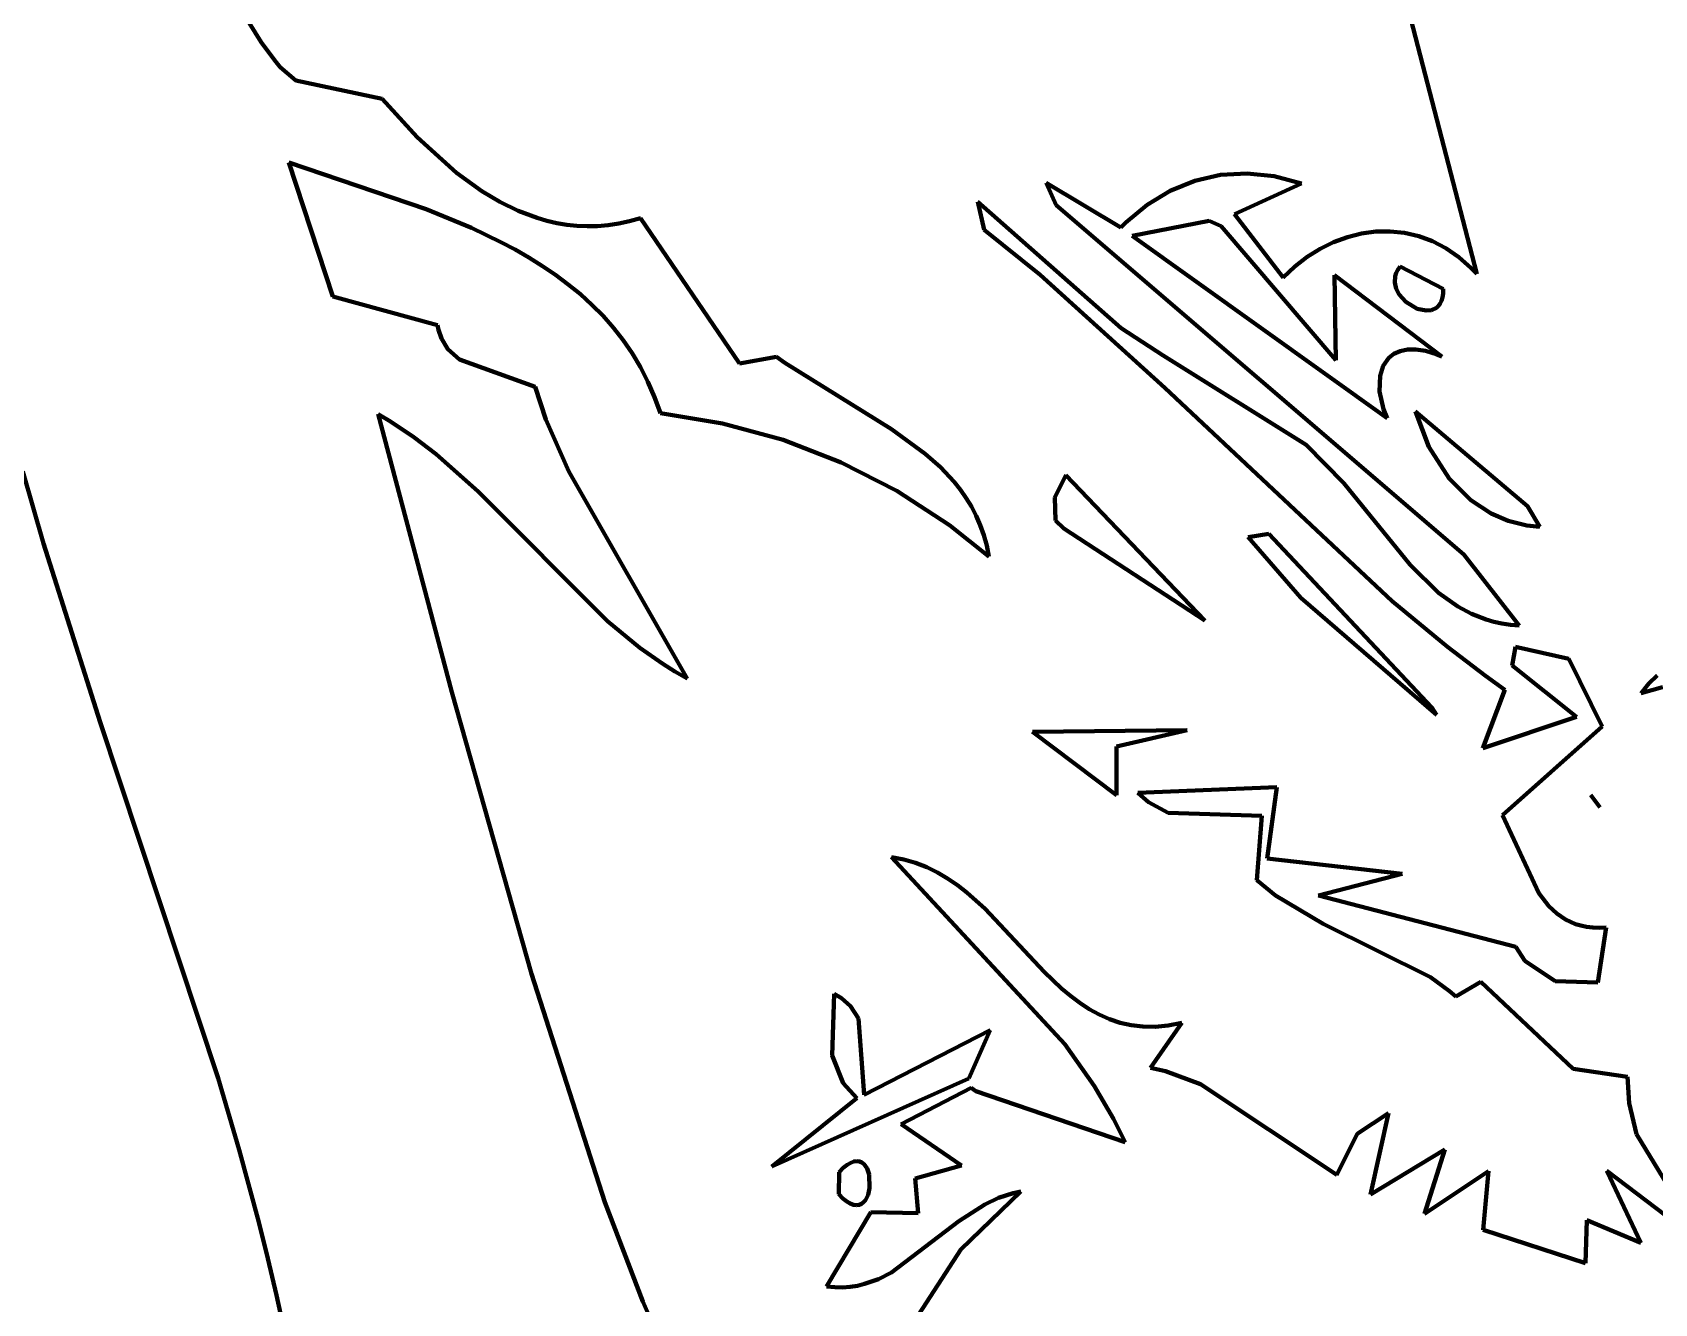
# Model space of a CAD drawing. Header units: millimetres. Extents: x 0 to 9.3, y 0 to 12.
# Drawn here: x 2.994 to 3.944, y 5.853 to 6.597 of the extents above; entities that cross this region are included whole.
import ezdxf

# ---------------------------------------------------------------- set-up
doc = ezdxf.new("R2010")
doc.units = ezdxf.units.MM
doc.layers.add('color#000000ff', color=7, linetype='CONTINUOUS', lineweight=100)
doc.layers.add('color#ffffffff', color=7, linetype='CONTINUOUS', lineweight=100)

msp = doc.modelspace()

# ---------------------------------------------------------------- linework, layer by layer
at = {"layer": 'color#000000ff'}
for p, q in [((3.83947, 6.45528), (3.68136, 7.06573)), ((3.12078, 6.60225), (3.12786, 6.59105)), ((3.12786, 6.59105), (3.13587, 6.58031)), ((3.13587, 6.58031), (3.13901, 6.5763)), ((3.13901, 6.5763), (3.14808, 6.56854)), ((3.14808, 6.56854), (3.19872, 6.55778)), ((3.19872, 6.55778), (3.21915, 6.5353)), ((3.21915, 6.5353), (3.24211, 6.5145)), ((3.22431, 6.49312), (3.14399, 6.52053)), ((3.14399, 6.52053), (3.1697, 6.44211)), ((3.24211, 6.5145), (3.25704, 6.50371)), ((3.59316, 6.49561), (3.58741, 6.50862)), ((3.58741, 6.50862), (3.63105, 6.48243)), ((3.65992, 6.50402), (3.67434, 6.50986)), ((3.67434, 6.50986), (3.68944, 6.51327)), ((3.68944, 6.51327), (3.70501, 6.51418)), ((3.73677, 6.50826), (3.69752, 6.49021)), ((3.70501, 6.51418), (3.72086, 6.51254)), ((3.72086, 6.51254), (3.73677, 6.50826)), ((3.25704, 6.50371), (3.26746, 6.4975)), ((3.26746, 6.4975), (3.27823, 6.49224)), ((3.55107, 6.48117), (3.54736, 6.49747)), ((3.54736, 6.49747), (3.63132, 6.42349)), ((3.8318, 6.29102), (3.59316, 6.49561)), ((3.63396, 6.48539), (3.64639, 6.49585)), ((3.64639, 6.49585), (3.65992, 6.50402)), ((3.25095, 6.4822), (3.22431, 6.49312)), ((3.27823, 6.49224), (3.28935, 6.48805)), ((3.28935, 6.48805), (3.29504, 6.48641)), ((3.29504, 6.48641), (3.30081, 6.48508)), ((3.33712, 6.4848), (3.34344, 6.48619)), ((3.34344, 6.48619), (3.34984, 6.48804)), ((3.34984, 6.48804), (3.40777, 6.40295)), ((3.68278, 6.48642), (3.63762, 6.47765)), ((3.68986, 6.48326), (3.68278, 6.48642)), ((3.69752, 6.49021), (3.72604, 6.45319)), ((3.26811, 6.47399), (3.25095, 6.4822)), ((3.30081, 6.48508), (3.30667, 6.48409)), ((3.30667, 6.48409), (3.3126, 6.48346)), ((3.3126, 6.48346), (3.31861, 6.4832)), ((3.31861, 6.4832), (3.32471, 6.48332)), ((3.32471, 6.48332), (3.33088, 6.48385)), ((3.33088, 6.48385), (3.33712, 6.4848)), ((3.58386, 6.4547), (3.55107, 6.48117)), ((3.63105, 6.48243), (3.63396, 6.48539)), ((3.63762, 6.47765), (3.78693, 6.3709)), ((3.75695, 6.4049), (3.68986, 6.48326)), ((3.75563, 6.47392), (3.76376, 6.47692)), ((3.76376, 6.47692), (3.77204, 6.47899)), ((3.77204, 6.47899), (3.78042, 6.4801)), ((3.78042, 6.4801), (3.78882, 6.48023)), ((3.78882, 6.48023), (3.79719, 6.47936)), ((3.79719, 6.47936), (3.80544, 6.47744)), ((3.80544, 6.47744), (3.81352, 6.47446)), ((3.27645, 6.46956), (3.26811, 6.47399)), ((3.28458, 6.46489), (3.27645, 6.46956)), ((3.74012, 6.46525), (3.74773, 6.47003)), ((3.74773, 6.47003), (3.75563, 6.47392)), ((3.81352, 6.47446), (3.82136, 6.4704)), ((3.82136, 6.4704), (3.82889, 6.46521)), ((3.2925, 6.45995), (3.28458, 6.46489)), ((3.30017, 6.45473), (3.2925, 6.45995)), ((3.72604, 6.45319), (3.73287, 6.45963)), ((3.73287, 6.45963), (3.74012, 6.46525)), ((3.79321, 6.45775), (3.79227, 6.45587)), ((3.79452, 6.45961), (3.79321, 6.45775)), ((3.81975, 6.4465), (3.79452, 6.45961)), ((3.82889, 6.46521), (3.83605, 6.45888)), ((3.83605, 6.45888), (3.83947, 6.45528)), ((3.30757, 6.44922), (3.30017, 6.45473)), ((3.31468, 6.44339), (3.30757, 6.44922)), ((3.65675, 6.38871), (3.58386, 6.4547)), ((3.81908, 6.407), (3.7562, 6.45462)), ((3.7562, 6.45462), (3.75695, 6.4049)), ((3.79168, 6.45398), (3.79143, 6.45025)), ((3.79143, 6.45025), (3.79228, 6.44664)), ((3.79227, 6.45587), (3.79168, 6.45398)), ((3.1697, 6.44211), (3.23109, 6.42531)), ((3.32147, 6.43722), (3.31468, 6.44339)), ((3.79228, 6.44664), (3.79404, 6.44328)), ((3.79404, 6.44328), (3.79797, 6.43892)), ((3.79797, 6.43892), (3.80462, 6.43495)), ((3.818, 6.43791), (3.8188, 6.43957)), ((3.8188, 6.43957), (3.81938, 6.44155)), ((3.81938, 6.44155), (3.8197, 6.44385)), ((3.8197, 6.44385), (3.81975, 6.4465)), ((3.32792, 6.43071), (3.32147, 6.43722)), ((3.33401, 6.42382), (3.32792, 6.43071)), ((3.80462, 6.43495), (3.80982, 6.43383)), ((3.80982, 6.43383), (3.81303, 6.43416)), ((3.81303, 6.43416), (3.81583, 6.43549)), ((3.81583, 6.43549), (3.817, 6.43656)), ((3.817, 6.43656), (3.818, 6.43791)), ((3.23109, 6.42531), (3.23167, 6.42254)), ((3.23167, 6.42254), (3.23336, 6.41756)), ((3.33971, 6.41655), (3.33401, 6.42382)), ((3.63132, 6.42349), (3.6559, 6.40762)), ((3.23336, 6.41756), (3.23709, 6.41137)), ((3.23709, 6.41137), (3.24391, 6.40514)), ((3.345, 6.40887), (3.33971, 6.41655)), ((3.79089, 6.40852), (3.79454, 6.41018)), ((3.79454, 6.41018), (3.79883, 6.41107)), ((3.79883, 6.41107), (3.80379, 6.4111)), ((3.80379, 6.4111), (3.8094, 6.41022)), ((3.8094, 6.41022), (3.81569, 6.40833)), ((3.24391, 6.40514), (3.28817, 6.38916)), ((3.34985, 6.40076), (3.345, 6.40887)), ((3.35425, 6.39221), (3.34985, 6.40076)), ((3.40777, 6.40295), (3.42958, 6.40674)), ((3.42958, 6.40674), (3.4343, 6.40324)), ((3.4343, 6.40324), (3.4969, 6.36438)), ((3.6559, 6.40762), (3.73947, 6.35523)), ((3.78279, 6.39561), (3.78463, 6.40147)), ((3.78463, 6.40147), (3.7879, 6.40616)), ((3.7879, 6.40616), (3.79089, 6.40852)), ((3.81569, 6.40833), (3.81908, 6.407)), ((3.35816, 6.38321), (3.35425, 6.39221)), ((3.78257, 6.38643), (3.78279, 6.39561)), ((3.28817, 6.38916), (3.29443, 6.3701)), ((3.36157, 6.37372), (3.35816, 6.38321)), ((3.78992, 6.26386), (3.65675, 6.38871)), ((3.78485, 6.37621), (3.78257, 6.38643)), ((3.20343, 6.36894), (3.19623, 6.37315)), ((3.19623, 6.37315), (3.23951, 6.21058)), ((3.39797, 6.36776), (3.36157, 6.37372)), ((3.78693, 6.3709), (3.78485, 6.37621)), ((3.80353, 6.37479), (3.81143, 6.35412)), ((3.86914, 6.3193), (3.80353, 6.37479)), ((3.21723, 6.3598), (3.20343, 6.36894)), ((3.29443, 6.3701), (3.30783, 6.33975)), ((3.43332, 6.35813), (3.39797, 6.36776)), ((3.4969, 6.36438), (3.51658, 6.35008)), ((3.23032, 6.34982), (3.21723, 6.3598)), ((3.46739, 6.34495), (3.43332, 6.35813)), ((3.73947, 6.35523), (3.76152, 6.33278)), ((3.81143, 6.35412), (3.82323, 6.33562)), ((3.25487, 6.32796), (3.23032, 6.34982)), ((3.49993, 6.32832), (3.46739, 6.34495)), ((3.51658, 6.35008), (3.52547, 6.34214)), ((3.00029, 6.29743), (2.98829, 6.33961)), ((3.30783, 6.33975), (3.37725, 6.21847)), ((3.52547, 6.34214), (3.5335, 6.33353)), ((3.59251, 6.32438), (3.59893, 6.33748)), ((3.59893, 6.33748), (3.6803, 6.25236)), ((3.82323, 6.33562), (3.83591, 6.32287)), ((3.33048, 6.2521), (3.25487, 6.32796)), ((3.53069, 6.30832), (3.49993, 6.32832)), ((3.5335, 6.33353), (3.53715, 6.32894)), ((3.53715, 6.32894), (3.54052, 6.32413)), ((3.76152, 6.33278), (3.8004, 6.28507)), ((3.54052, 6.32413), (3.5436, 6.31909)), ((3.5436, 6.31909), (3.54636, 6.31381)), ((3.59274, 6.31091), (3.59251, 6.32438)), ((3.83591, 6.32287), (3.84785, 6.31501)), ((3.84785, 6.31501), (3.85783, 6.31076)), ((3.87632, 6.3073), (3.86914, 6.3193)), ((3.55386, 6.28998), (3.53069, 6.30832)), ((3.54636, 6.31381), (3.54879, 6.30828)), ((3.54879, 6.30828), (3.55086, 6.30247)), ((3.59769, 6.30637), (3.59274, 6.31091)), ((3.6803, 6.25236), (3.59769, 6.30637)), ((3.85783, 6.31076), (3.86865, 6.3081)), ((3.86865, 6.3081), (3.87632, 6.3073)), ((3.03353, 6.19289), (3.00029, 6.29743)), ((3.55086, 6.30247), (3.55256, 6.29638)), ((3.55256, 6.29638), (3.55386, 6.28998)), ((3.70551, 6.30133), (3.71777, 6.30327)), ((3.73652, 6.26566), (3.70551, 6.30133)), ((3.71777, 6.30327), (3.81312, 6.20144)), ((3.86416, 6.24961), (3.8318, 6.29102)), ((3.8004, 6.28507), (3.8171, 6.26871)), ((3.8171, 6.26871), (3.82827, 6.26071)), ((3.81579, 6.19718), (3.73652, 6.26566)), ((3.82231, 6.2371), (3.78992, 6.26386)), ((3.82827, 6.26071), (3.83632, 6.25638)), ((3.34951, 6.23648), (3.33048, 6.2521)), ((3.83632, 6.25638), (3.84495, 6.25301)), ((3.84495, 6.25301), (3.84949, 6.25172)), ((3.84949, 6.25172), (3.8542, 6.25071)), ((3.8542, 6.25071), (3.85909, 6.25)), ((3.85909, 6.25), (3.86416, 6.24961)), ((3.36299, 6.22702), (3.34951, 6.23648)), ((3.84458, 6.22009), (3.82231, 6.2371)), ((3.8621, 6.23706), (3.86018, 6.2262)), ((3.89339, 6.22995), (3.8621, 6.23706)), ((3.9129, 6.19032), (3.89339, 6.22995)), ((3.37001, 6.22262), (3.36299, 6.22702)), ((3.37725, 6.21847), (3.37001, 6.22262)), ((3.85595, 6.21187), (3.84458, 6.22009)), ((3.86018, 6.2262), (3.89778, 6.19614)), ((3.94506, 6.22021), (3.9401, 6.2155)), ((3.23951, 6.21058), (3.28602, 6.04557)), ((3.84304, 6.17778), (3.85595, 6.21187)), ((3.9401, 6.2155), (3.93559, 6.20994)), ((3.93559, 6.20994), (3.94822, 6.21339)), ((3.81312, 6.20144), (3.81579, 6.19718)), ((3.10259, 5.9846), (3.03353, 6.19289)), ((3.89778, 6.19614), (3.84304, 6.17778)), ((3.57929, 6.18733), (3.66987, 6.18818)), ((3.62859, 6.15015), (3.57929, 6.18733)), ((3.66987, 6.18818), (3.62858, 6.17866)), ((3.85448, 6.13851), (3.9129, 6.19032)), ((3.62858, 6.17866), (3.62859, 6.15015)), ((3.64094, 6.15166), (3.72235, 6.15485)), ((3.72235, 6.15485), (3.71672, 6.11309)), ((3.6473, 6.14607), (3.64094, 6.15166)), ((3.65886, 6.13997), (3.6473, 6.14607)), ((3.90624, 6.15019), (3.91142, 6.14325)), ((3.91142, 6.14325), (3.90624, 6.15019)), ((3.71366, 6.13811), (3.65886, 6.13997)), ((3.71076, 6.10056), (3.71366, 6.13811)), ((3.87586, 6.09293), (3.85448, 6.13851)), ((3.59832, 6.00445), (3.49685, 6.11396)), ((3.49685, 6.11396), (3.50403, 6.11264)), ((3.50403, 6.11264), (3.51088, 6.11067)), ((3.51088, 6.11067), (3.51741, 6.10812)), ((3.51741, 6.10812), (3.52366, 6.10504)), ((3.71672, 6.11309), (3.79581, 6.10411)), ((3.52366, 6.10504), (3.52965, 6.10149)), ((3.52965, 6.10149), (3.53541, 6.09751)), ((3.53541, 6.09751), (3.54096, 6.09317)), ((3.72159, 6.09145), (3.71076, 6.10056)), ((3.79581, 6.10411), (3.74672, 6.09158)), ((3.54096, 6.09317), (3.55156, 6.08362)), ((3.7496, 6.07489), (3.72159, 6.09145)), ((3.74672, 6.09158), (3.86234, 6.0615)), ((3.88171, 6.08531), (3.87586, 6.09293)), ((3.55156, 6.08362), (3.58626, 6.0468)), ((3.88624, 6.08101), (3.88171, 6.08531)), ((3.89138, 6.07746), (3.88624, 6.08101)), ((3.81226, 6.04379), (3.7496, 6.07489)), ((3.89719, 6.0748), (3.89138, 6.07746)), ((3.90038, 6.07384), (3.89719, 6.0748)), ((3.90377, 6.07314), (3.90038, 6.07384)), ((3.90737, 6.07271), (3.90377, 6.07314)), ((3.91119, 6.07259), (3.90737, 6.07271)), ((3.91025, 6.04052), (3.91524, 6.07277)), ((3.91524, 6.07277), (3.91119, 6.07259)), ((3.86234, 6.0615), (3.86766, 6.05327)), ((3.86766, 6.05327), (3.88542, 6.04136)), ((3.28602, 6.04557), (3.3289, 5.91205)), ((3.58626, 6.0468), (3.59638, 6.03713)), ((3.82353, 6.03541), (3.81226, 6.04379)), ((3.84172, 6.04092), (3.8271, 6.03229)), ((3.89591, 5.99002), (3.84172, 6.04092)), ((3.88542, 6.04136), (3.91025, 6.04052)), ((3.46198, 5.99779), (3.46321, 6.03389)), ((3.46321, 6.03389), (3.46761, 6.03135)), ((3.46761, 6.03135), (3.47278, 6.0268)), ((3.59638, 6.03713), (3.60162, 6.03272)), ((3.60162, 6.03272), (3.607, 6.02866)), ((3.8271, 6.03229), (3.82353, 6.03541)), ((3.47278, 6.0268), (3.4774, 6.01957)), ((3.607, 6.02866), (3.61257, 6.025)), ((3.61257, 6.025), (3.61834, 6.02181)), ((3.61834, 6.02181), (3.62434, 6.01913)), ((3.4774, 6.01957), (3.48075, 5.97482)), ((3.48075, 5.97482), (3.55451, 6.01264)), ((3.55451, 6.01264), (3.54201, 5.98435)), ((3.62434, 6.01913), (3.63061, 6.01703)), ((3.63061, 6.01703), (3.63716, 6.01555)), ((3.63716, 6.01555), (3.64403, 6.01476)), ((3.64403, 6.01476), (3.65124, 6.01471)), ((3.66679, 6.01703), (3.64846, 5.99059)), ((3.65124, 6.01471), (3.65882, 6.01544)), ((3.65882, 6.01544), (3.66679, 6.01703)), ((3.61548, 5.98009), (3.59832, 6.00445)), ((3.46845, 5.98166), (3.46198, 5.99779)), ((3.11502, 5.94256), (3.10259, 5.9846)), ((3.54201, 5.98435), (3.42679, 5.93278)), ((3.64846, 5.99059), (3.65719, 5.98863)), ((3.65719, 5.98863), (3.67768, 5.98112)), ((3.92772, 5.98533), (3.89591, 5.99002)), ((3.92857, 5.96986), (3.92772, 5.98533)), ((3.47644, 5.97292), (3.46845, 5.98166)), ((3.50238, 5.9577), (3.54343, 5.9789)), ((3.54343, 5.9789), (3.54619, 5.97695)), ((3.54619, 5.97695), (3.63358, 5.94711)), ((3.62684, 5.96069), (3.61548, 5.98009)), ((3.67768, 5.98112), (3.75744, 5.92795)), ((3.42679, 5.93278), (3.47644, 5.97292)), ((3.76942, 5.95199), (3.78784, 5.96406)), ((3.78784, 5.96406), (3.77725, 5.91656)), ((3.93303, 5.95171), (3.92857, 5.96986)), ((3.53787, 5.93345), (3.50238, 5.9577)), ((3.63358, 5.94711), (3.62684, 5.96069)), ((3.75744, 5.92795), (3.76942, 5.95199)), ((3.97198, 5.88758), (3.93303, 5.95171)), ((3.12648, 5.90026), (3.11502, 5.94256)), ((3.47085, 5.93382), (3.47293, 5.93506)), ((3.47293, 5.93506), (3.47484, 5.93578)), ((3.47484, 5.93578), (3.47657, 5.93602)), ((3.47657, 5.93602), (3.47813, 5.93583)), ((3.47813, 5.93583), (3.4795, 5.93525)), ((3.4795, 5.93525), (3.4807, 5.93434)), ((3.77725, 5.91656), (3.8208, 5.9428)), ((3.8208, 5.9428), (3.8088, 5.90511)), ((3.46595, 5.91659), (3.46614, 5.9296)), ((3.46614, 5.9296), (3.46858, 5.93202)), ((3.46858, 5.93202), (3.47085, 5.93382)), ((3.4807, 5.93434), (3.48258, 5.93166)), ((3.48258, 5.93166), (3.48375, 5.92816)), ((3.48375, 5.92816), (3.48402, 5.92016)), ((3.51058, 5.92581), (3.53787, 5.93345)), ((3.51245, 5.90561), (3.51058, 5.92581)), ((3.8088, 5.90511), (3.84623, 5.93016)), ((3.84623, 5.93016), (3.84309, 5.89588)), ((3.93542, 5.88826), (3.91548, 5.93032)), ((3.91548, 5.93032), (3.97198, 5.88758)), ((3.46836, 5.9142), (3.46595, 5.91659)), ((3.48311, 5.91638), (3.48152, 5.91323)), ((3.48402, 5.92016), (3.48311, 5.91638)), ((3.5374, 5.8842), (3.57248, 5.91828)), ((3.568, 5.91732), (3.55944, 5.91451)), ((3.57248, 5.91828), (3.568, 5.91732)), ((3.3289, 5.91205), (3.35126, 5.85394)), ((3.47059, 5.91242), (3.46836, 5.9142)), ((3.47266, 5.9112), (3.47059, 5.91242)), ((3.47456, 5.9105), (3.47266, 5.9112)), ((3.47629, 5.91028), (3.47456, 5.9105)), ((3.47785, 5.91048), (3.47629, 5.91028)), ((3.47925, 5.91108), (3.47785, 5.91048)), ((3.48047, 5.91201), (3.47925, 5.91108)), ((3.48152, 5.91323), (3.48047, 5.91201)), ((3.55136, 5.91068), (3.53624, 5.9008)), ((3.55944, 5.91451), (3.55136, 5.91068)), ((3.13179, 5.87899), (3.12648, 5.90026)), ((3.45884, 5.86267), (3.48479, 5.90611)), ((3.48479, 5.90611), (3.51245, 5.90561)), ((3.53624, 5.9008), (3.49676, 5.8709)), ((3.90318, 5.87635), (3.9039, 5.90154)), ((3.9039, 5.90154), (3.93542, 5.88826)), ((3.84309, 5.89588), (3.90318, 5.87635)), ((3.13678, 5.85763), (3.13179, 5.87899)), ((3.4955, 5.81993), (3.5374, 5.8842)), ((3.49676, 5.8709), (3.48911, 5.867)), ((3.46358, 5.86218), (3.45884, 5.86267)), ((3.46817, 5.86211), (3.46358, 5.86218)), ((3.47261, 5.86243), (3.46817, 5.86211)), ((3.47691, 5.8631), (3.47261, 5.86243)), ((3.48108, 5.8641), (3.47691, 5.8631)), ((3.48911, 5.867), (3.48108, 5.8641)), ((3.14142, 5.83617), (3.13678, 5.85763)), ((3.35126, 5.85394), (3.36987, 5.81107))]:
    msp.add_line(p, q, dxfattribs=at)
at = {"layer": 'color#ffffffff'}
for p, q in [((3.68136, 7.06573), (3.83947, 6.45528)), ((3.12786, 6.59105), (3.12078, 6.60225)), ((3.13587, 6.58031), (3.12786, 6.59105)), ((3.13901, 6.5763), (3.13587, 6.58031)), ((3.14808, 6.56854), (3.13901, 6.5763)), ((3.19872, 6.55778), (3.14808, 6.56854)), ((3.21915, 6.5353), (3.19872, 6.55778)), ((3.24211, 6.5145), (3.21915, 6.5353)), ((3.1697, 6.44211), (3.14399, 6.52053)), ((3.14399, 6.52053), (3.22431, 6.49312)), ((3.25704, 6.50371), (3.24211, 6.5145)), ((3.63105, 6.48243), (3.58741, 6.50862)), ((3.58741, 6.50862), (3.59316, 6.49561)), ((3.67434, 6.50986), (3.65992, 6.50402)), ((3.68944, 6.51327), (3.67434, 6.50986)), ((3.70501, 6.51418), (3.68944, 6.51327)), ((3.69752, 6.49021), (3.73677, 6.50826)), ((3.72086, 6.51254), (3.70501, 6.51418)), ((3.73677, 6.50826), (3.72086, 6.51254)), ((3.26746, 6.4975), (3.25704, 6.50371)), ((3.27823, 6.49224), (3.26746, 6.4975)), ((3.63132, 6.42349), (3.54736, 6.49747)), ((3.54736, 6.49747), (3.55107, 6.48117)), ((3.59316, 6.49561), (3.8318, 6.29102)), ((3.64639, 6.49585), (3.63396, 6.48539)), ((3.65992, 6.50402), (3.64639, 6.49585)), ((3.22431, 6.49312), (3.25095, 6.4822)), ((3.28935, 6.48805), (3.27823, 6.49224)), ((3.29504, 6.48641), (3.28935, 6.48805)), ((3.30081, 6.48508), (3.29504, 6.48641)), ((3.34344, 6.48619), (3.33712, 6.4848)), ((3.34984, 6.48804), (3.34344, 6.48619)), ((3.40777, 6.40295), (3.34984, 6.48804)), ((3.63762, 6.47765), (3.68278, 6.48642)), ((3.68278, 6.48642), (3.68986, 6.48326)), ((3.72604, 6.45319), (3.69752, 6.49021)), ((3.25095, 6.4822), (3.26811, 6.47399)), ((3.30667, 6.48409), (3.30081, 6.48508)), ((3.3126, 6.48346), (3.30667, 6.48409)), ((3.31861, 6.4832), (3.3126, 6.48346)), ((3.32471, 6.48332), (3.31861, 6.4832)), ((3.33088, 6.48385), (3.32471, 6.48332)), ((3.33712, 6.4848), (3.33088, 6.48385)), ((3.55107, 6.48117), (3.58386, 6.4547)), ((3.63396, 6.48539), (3.63105, 6.48243)), ((3.78693, 6.3709), (3.63762, 6.47765)), ((3.68986, 6.48326), (3.75695, 6.4049)), ((3.76376, 6.47692), (3.75563, 6.47392)), ((3.77204, 6.47899), (3.76376, 6.47692)), ((3.78042, 6.4801), (3.77204, 6.47899)), ((3.78882, 6.48023), (3.78042, 6.4801)), ((3.79719, 6.47936), (3.78882, 6.48023)), ((3.80544, 6.47744), (3.79719, 6.47936)), ((3.81352, 6.47446), (3.80544, 6.47744)), ((3.26811, 6.47399), (3.27645, 6.46956)), ((3.27645, 6.46956), (3.28458, 6.46489)), ((3.74773, 6.47003), (3.74012, 6.46525)), ((3.75563, 6.47392), (3.74773, 6.47003)), ((3.82136, 6.4704), (3.81352, 6.47446)), ((3.82889, 6.46521), (3.82136, 6.4704)), ((3.28458, 6.46489), (3.2925, 6.45995)), ((3.2925, 6.45995), (3.30017, 6.45473)), ((3.73287, 6.45963), (3.72604, 6.45319)), ((3.74012, 6.46525), (3.73287, 6.45963)), ((3.79227, 6.45587), (3.79321, 6.45775)), ((3.79321, 6.45775), (3.79452, 6.45961)), ((3.79452, 6.45961), (3.81975, 6.4465)), ((3.83605, 6.45888), (3.82889, 6.46521)), ((3.83947, 6.45528), (3.83605, 6.45888)), ((3.30017, 6.45473), (3.30757, 6.44922)), ((3.30757, 6.44922), (3.31468, 6.44339)), ((3.58386, 6.4547), (3.65675, 6.38871)), ((3.75695, 6.4049), (3.7562, 6.45462)), ((3.7562, 6.45462), (3.81908, 6.407)), ((3.79143, 6.45025), (3.79168, 6.45398)), ((3.79228, 6.44664), (3.79143, 6.45025)), ((3.79168, 6.45398), (3.79227, 6.45587)), ((3.23109, 6.42531), (3.1697, 6.44211)), ((3.31468, 6.44339), (3.32147, 6.43722)), ((3.79404, 6.44328), (3.79228, 6.44664)), ((3.79797, 6.43892), (3.79404, 6.44328)), ((3.80462, 6.43495), (3.79797, 6.43892)), ((3.8188, 6.43957), (3.818, 6.43791)), ((3.81938, 6.44155), (3.8188, 6.43957)), ((3.8197, 6.44385), (3.81938, 6.44155)), ((3.81975, 6.4465), (3.8197, 6.44385)), ((3.32147, 6.43722), (3.32792, 6.43071)), ((3.32792, 6.43071), (3.33401, 6.42382)), ((3.80982, 6.43383), (3.80462, 6.43495)), ((3.81303, 6.43416), (3.80982, 6.43383)), ((3.81583, 6.43549), (3.81303, 6.43416)), ((3.817, 6.43656), (3.81583, 6.43549)), ((3.818, 6.43791), (3.817, 6.43656)), ((3.23167, 6.42254), (3.23109, 6.42531)), ((3.23336, 6.41756), (3.23167, 6.42254)), ((3.33401, 6.42382), (3.33971, 6.41655)), ((3.6559, 6.40762), (3.63132, 6.42349)), ((3.23709, 6.41137), (3.23336, 6.41756)), ((3.24391, 6.40514), (3.23709, 6.41137)), ((3.33971, 6.41655), (3.345, 6.40887)), ((3.79454, 6.41018), (3.79089, 6.40852)), ((3.79883, 6.41107), (3.79454, 6.41018)), ((3.80379, 6.4111), (3.79883, 6.41107)), ((3.8094, 6.41022), (3.80379, 6.4111)), ((3.81569, 6.40833), (3.8094, 6.41022)), ((3.28817, 6.38916), (3.24391, 6.40514)), ((3.345, 6.40887), (3.34985, 6.40076)), ((3.34985, 6.40076), (3.35425, 6.39221)), ((3.42958, 6.40674), (3.40777, 6.40295)), ((3.4343, 6.40324), (3.42958, 6.40674)), ((3.4969, 6.36438), (3.4343, 6.40324)), ((3.73947, 6.35523), (3.6559, 6.40762)), ((3.78463, 6.40147), (3.78279, 6.39561)), ((3.7879, 6.40616), (3.78463, 6.40147)), ((3.79089, 6.40852), (3.7879, 6.40616)), ((3.81908, 6.407), (3.81569, 6.40833)), ((3.35425, 6.39221), (3.35816, 6.38321)), ((3.78279, 6.39561), (3.78257, 6.38643)), ((3.29443, 6.3701), (3.28817, 6.38916)), ((3.35816, 6.38321), (3.36157, 6.37372)), ((3.65675, 6.38871), (3.78992, 6.26386)), ((3.78257, 6.38643), (3.78485, 6.37621)), ((3.23951, 6.21058), (3.19623, 6.37315)), ((3.19623, 6.37315), (3.20343, 6.36894)), ((3.36157, 6.37372), (3.39797, 6.36776)), ((3.78485, 6.37621), (3.78693, 6.3709)), ((3.80353, 6.37479), (3.86914, 6.3193)), ((3.81143, 6.35412), (3.80353, 6.37479)), ((3.20343, 6.36894), (3.21723, 6.3598)), ((3.30783, 6.33975), (3.29443, 6.3701)), ((3.39797, 6.36776), (3.43332, 6.35813)), ((3.51658, 6.35008), (3.4969, 6.36438)), ((3.21723, 6.3598), (3.23032, 6.34982)), ((3.43332, 6.35813), (3.46739, 6.34495)), ((3.76152, 6.33278), (3.73947, 6.35523)), ((3.82323, 6.33562), (3.81143, 6.35412)), ((3.23032, 6.34982), (3.25487, 6.32796)), ((3.46739, 6.34495), (3.49993, 6.32832)), ((3.52547, 6.34214), (3.51658, 6.35008)), ((2.98829, 6.33961), (3.00029, 6.29743)), ((3.37725, 6.21847), (3.30783, 6.33975)), ((3.5335, 6.33353), (3.52547, 6.34214)), ((3.59893, 6.33748), (3.59251, 6.32438)), ((3.6803, 6.25236), (3.59893, 6.33748)), ((3.83591, 6.32287), (3.82323, 6.33562)), ((3.25487, 6.32796), (3.33048, 6.2521)), ((3.49993, 6.32832), (3.53069, 6.30832)), ((3.53715, 6.32894), (3.5335, 6.33353)), ((3.54052, 6.32413), (3.53715, 6.32894)), ((3.8004, 6.28507), (3.76152, 6.33278)), ((3.5436, 6.31909), (3.54052, 6.32413)), ((3.54636, 6.31381), (3.5436, 6.31909)), ((3.59251, 6.32438), (3.59274, 6.31091)), ((3.84785, 6.31501), (3.83591, 6.32287)), ((3.85783, 6.31076), (3.84785, 6.31501)), ((3.86914, 6.3193), (3.87632, 6.3073)), ((3.53069, 6.30832), (3.55386, 6.28998)), ((3.54879, 6.30828), (3.54636, 6.31381)), ((3.55086, 6.30247), (3.54879, 6.30828)), ((3.59274, 6.31091), (3.59769, 6.30637)), ((3.59769, 6.30637), (3.6803, 6.25236)), ((3.86865, 6.3081), (3.85783, 6.31076)), ((3.87632, 6.3073), (3.86865, 6.3081)), ((3.00029, 6.29743), (3.03353, 6.19289)), ((3.55256, 6.29638), (3.55086, 6.30247)), ((3.55386, 6.28998), (3.55256, 6.29638)), ((3.71777, 6.30327), (3.70551, 6.30133)), ((3.70551, 6.30133), (3.73652, 6.26566)), ((3.81312, 6.20144), (3.71777, 6.30327)), ((3.8318, 6.29102), (3.86416, 6.24961)), ((3.8171, 6.26871), (3.8004, 6.28507)), ((3.82827, 6.26071), (3.8171, 6.26871)), ((3.73652, 6.26566), (3.81579, 6.19718)), ((3.78992, 6.26386), (3.82231, 6.2371)), ((3.83632, 6.25638), (3.82827, 6.26071)), ((3.33048, 6.2521), (3.34951, 6.23648)), ((3.84495, 6.25301), (3.83632, 6.25638)), ((3.84949, 6.25172), (3.84495, 6.25301)), ((3.8542, 6.25071), (3.84949, 6.25172)), ((3.85909, 6.25), (3.8542, 6.25071)), ((3.86416, 6.24961), (3.85909, 6.25)), ((3.34951, 6.23648), (3.36299, 6.22702)), ((3.82231, 6.2371), (3.84458, 6.22009)), ((3.86018, 6.2262), (3.8621, 6.23706)), ((3.8621, 6.23706), (3.89339, 6.22995)), ((3.89339, 6.22995), (3.9129, 6.19032)), ((3.36299, 6.22702), (3.37001, 6.22262)), ((3.37001, 6.22262), (3.37725, 6.21847)), ((3.84458, 6.22009), (3.85595, 6.21187)), ((3.89778, 6.19614), (3.86018, 6.2262)), ((3.9401, 6.2155), (3.94506, 6.22021)), ((3.28602, 6.04557), (3.23951, 6.21058)), ((3.85595, 6.21187), (3.84304, 6.17778)), ((3.93559, 6.20994), (3.9401, 6.2155)), ((3.94822, 6.21339), (3.93559, 6.20994)), ((3.81579, 6.19718), (3.81312, 6.20144)), ((3.03353, 6.19289), (3.10259, 5.9846)), ((3.84304, 6.17778), (3.89778, 6.19614)), ((3.66987, 6.18818), (3.57929, 6.18733)), ((3.57929, 6.18733), (3.62859, 6.15015)), ((3.62858, 6.17866), (3.66987, 6.18818)), ((3.9129, 6.19032), (3.85448, 6.13851)), ((3.62859, 6.15015), (3.62858, 6.17866)), ((3.72235, 6.15485), (3.64094, 6.15166)), ((3.71672, 6.11309), (3.72235, 6.15485)), ((3.64094, 6.15166), (3.6473, 6.14607)), ((3.6473, 6.14607), (3.65886, 6.13997)), ((3.90624, 6.15019), (3.91142, 6.14325)), ((3.91142, 6.14325), (3.90624, 6.15019)), ((3.65886, 6.13997), (3.71366, 6.13811)), ((3.71366, 6.13811), (3.71076, 6.10056)), ((3.85448, 6.13851), (3.87586, 6.09293)), ((3.50403, 6.11264), (3.49685, 6.11396)), ((3.49685, 6.11396), (3.59832, 6.00445)), ((3.51088, 6.11067), (3.50403, 6.11264)), ((3.51741, 6.10812), (3.51088, 6.11067)), ((3.52366, 6.10504), (3.51741, 6.10812)), ((3.79581, 6.10411), (3.71672, 6.11309)), ((3.52965, 6.10149), (3.52366, 6.10504)), ((3.53541, 6.09751), (3.52965, 6.10149)), ((3.54096, 6.09317), (3.53541, 6.09751)), ((3.71076, 6.10056), (3.72159, 6.09145)), ((3.74672, 6.09158), (3.79581, 6.10411)), ((3.55156, 6.08362), (3.54096, 6.09317)), ((3.72159, 6.09145), (3.7496, 6.07489)), ((3.86234, 6.0615), (3.74672, 6.09158)), ((3.87586, 6.09293), (3.88171, 6.08531)), ((3.58626, 6.0468), (3.55156, 6.08362)), ((3.88171, 6.08531), (3.88624, 6.08101)), ((3.88624, 6.08101), (3.89138, 6.07746)), ((3.7496, 6.07489), (3.81226, 6.04379)), ((3.89138, 6.07746), (3.89719, 6.0748)), ((3.89719, 6.0748), (3.90038, 6.07384)), ((3.90038, 6.07384), (3.90377, 6.07314)), ((3.90377, 6.07314), (3.90737, 6.07271)), ((3.90737, 6.07271), (3.91119, 6.07259)), ((3.91524, 6.07277), (3.91025, 6.04052)), ((3.91119, 6.07259), (3.91524, 6.07277)), ((3.86766, 6.05327), (3.86234, 6.0615)), ((3.88542, 6.04136), (3.86766, 6.05327)), ((3.3289, 5.91205), (3.28602, 6.04557)), ((3.59638, 6.03713), (3.58626, 6.0468)), ((3.81226, 6.04379), (3.82353, 6.03541)), ((3.8271, 6.03229), (3.84172, 6.04092)), ((3.84172, 6.04092), (3.89591, 5.99002)), ((3.91025, 6.04052), (3.88542, 6.04136)), ((3.46321, 6.03389), (3.46198, 5.99779)), ((3.46761, 6.03135), (3.46321, 6.03389)), ((3.47278, 6.0268), (3.46761, 6.03135)), ((3.60162, 6.03272), (3.59638, 6.03713)), ((3.607, 6.02866), (3.60162, 6.03272)), ((3.82353, 6.03541), (3.8271, 6.03229)), ((3.4774, 6.01957), (3.47278, 6.0268)), ((3.61257, 6.025), (3.607, 6.02866)), ((3.61834, 6.02181), (3.61257, 6.025)), ((3.62434, 6.01913), (3.61834, 6.02181)), ((3.48075, 5.97482), (3.4774, 6.01957)), ((3.55451, 6.01264), (3.48075, 5.97482)), ((3.54201, 5.98435), (3.55451, 6.01264)), ((3.63061, 6.01703), (3.62434, 6.01913)), ((3.63716, 6.01555), (3.63061, 6.01703)), ((3.64403, 6.01476), (3.63716, 6.01555)), ((3.65124, 6.01471), (3.64403, 6.01476)), ((3.64846, 5.99059), (3.66679, 6.01703)), ((3.65882, 6.01544), (3.65124, 6.01471)), ((3.66679, 6.01703), (3.65882, 6.01544)), ((3.59832, 6.00445), (3.61548, 5.98009)), ((3.46198, 5.99779), (3.46845, 5.98166)), ((3.10259, 5.9846), (3.11502, 5.94256)), ((3.42679, 5.93278), (3.54201, 5.98435)), ((3.65719, 5.98863), (3.64846, 5.99059)), ((3.67768, 5.98112), (3.65719, 5.98863)), ((3.89591, 5.99002), (3.92772, 5.98533)), ((3.92772, 5.98533), (3.92857, 5.96986)), ((3.46845, 5.98166), (3.47644, 5.97292)), ((3.54343, 5.9789), (3.50238, 5.9577)), ((3.54619, 5.97695), (3.54343, 5.9789)), ((3.63358, 5.94711), (3.54619, 5.97695)), ((3.61548, 5.98009), (3.62684, 5.96069)), ((3.75744, 5.92795), (3.67768, 5.98112)), ((3.47644, 5.97292), (3.42679, 5.93278)), ((3.78784, 5.96406), (3.76942, 5.95199)), ((3.77725, 5.91656), (3.78784, 5.96406)), ((3.92857, 5.96986), (3.93303, 5.95171)), ((3.50238, 5.9577), (3.53787, 5.93345)), ((3.62684, 5.96069), (3.63358, 5.94711)), ((3.76942, 5.95199), (3.75744, 5.92795)), ((3.93303, 5.95171), (3.97198, 5.88758)), ((3.11502, 5.94256), (3.12648, 5.90026)), ((3.47293, 5.93506), (3.47085, 5.93382)), ((3.47484, 5.93578), (3.47293, 5.93506)), ((3.47657, 5.93602), (3.47484, 5.93578)), ((3.47813, 5.93583), (3.47657, 5.93602)), ((3.4795, 5.93525), (3.47813, 5.93583)), ((3.4807, 5.93434), (3.4795, 5.93525)), ((3.8208, 5.9428), (3.77725, 5.91656)), ((3.8088, 5.90511), (3.8208, 5.9428)), ((3.46614, 5.9296), (3.46595, 5.91659)), ((3.46858, 5.93202), (3.46614, 5.9296)), ((3.47085, 5.93382), (3.46858, 5.93202)), ((3.48258, 5.93166), (3.4807, 5.93434)), ((3.48375, 5.92816), (3.48258, 5.93166)), ((3.48402, 5.92016), (3.48375, 5.92816)), ((3.53787, 5.93345), (3.51058, 5.92581)), ((3.51058, 5.92581), (3.51245, 5.90561)), ((3.84623, 5.93016), (3.8088, 5.90511)), ((3.84309, 5.89588), (3.84623, 5.93016)), ((3.97198, 5.88758), (3.91548, 5.93032)), ((3.91548, 5.93032), (3.93542, 5.88826)), ((3.46595, 5.91659), (3.46836, 5.9142)), ((3.48152, 5.91323), (3.48311, 5.91638)), ((3.48311, 5.91638), (3.48402, 5.92016)), ((3.57248, 5.91828), (3.5374, 5.8842)), ((3.55944, 5.91451), (3.568, 5.91732)), ((3.568, 5.91732), (3.57248, 5.91828)), ((3.35126, 5.85394), (3.3289, 5.91205)), ((3.46836, 5.9142), (3.47059, 5.91242)), ((3.47059, 5.91242), (3.47266, 5.9112)), ((3.47266, 5.9112), (3.47456, 5.9105)), ((3.47456, 5.9105), (3.47629, 5.91028)), ((3.47629, 5.91028), (3.47785, 5.91048)), ((3.47785, 5.91048), (3.47925, 5.91108)), ((3.47925, 5.91108), (3.48047, 5.91201)), ((3.48047, 5.91201), (3.48152, 5.91323)), ((3.53624, 5.9008), (3.55136, 5.91068)), ((3.55136, 5.91068), (3.55944, 5.91451)), ((3.12648, 5.90026), (3.13179, 5.87899)), ((3.48479, 5.90611), (3.45884, 5.86267)), ((3.51245, 5.90561), (3.48479, 5.90611)), ((3.49676, 5.8709), (3.53624, 5.9008)), ((3.9039, 5.90154), (3.90318, 5.87635)), ((3.93542, 5.88826), (3.9039, 5.90154)), ((3.90318, 5.87635), (3.84309, 5.89588)), ((3.13179, 5.87899), (3.13678, 5.85763)), ((3.5374, 5.8842), (3.4955, 5.81993)), ((3.48911, 5.867), (3.49676, 5.8709)), ((3.45884, 5.86267), (3.46358, 5.86218)), ((3.46358, 5.86218), (3.46817, 5.86211)), ((3.46817, 5.86211), (3.47261, 5.86243)), ((3.47261, 5.86243), (3.47691, 5.8631)), ((3.47691, 5.8631), (3.48108, 5.8641)), ((3.48108, 5.8641), (3.48911, 5.867)), ((3.13678, 5.85763), (3.14142, 5.83617)), ((3.36987, 5.81107), (3.35126, 5.85394))]:
    msp.add_line(p, q, dxfattribs=at)

doc.saveas('drawing.dxf')
